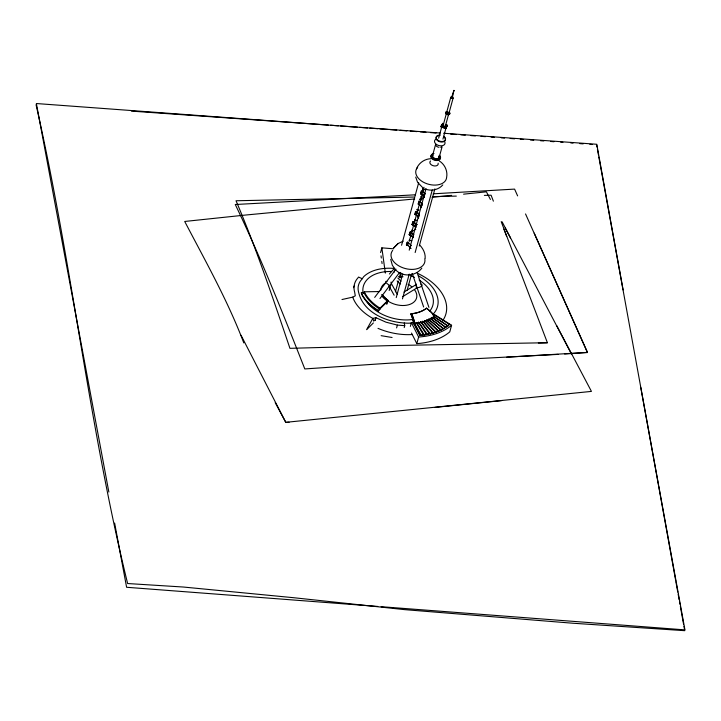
<?xml version="1.0" encoding="UTF-8"?>
<svg xmlns="http://www.w3.org/2000/svg" width="721" height="721" viewBox="0 0 721 721"><rect width="100%" height="100%" fill="white"/><g stroke="black" fill="none" stroke-linecap="round" stroke-linejoin="round"><path stroke-width="1.08" d="M400.57 277.639L400.858 273.214M363.483 293.231L363.618 292.744L361.311 292.825L361.789 294.61A43.657 28.002 15.3 0 0 378.255 310.985L380.084 308.687A43.467 27.885 15.3 0 1 378.327 307.534M379.634 291.563L364.294 291.798L364.033 292.753A43.008 27.587 15.3 0 0 379.724 309.111L387.682 301.315M380.571 252.557L381.86 247.844L393.675 248.808M375.145 320.512L375.92 317.682L385.996 322.179L397.379 325.09L404.733 325.667L404.22 327.559M378.255 310.985L380.084 308.687M379.724 309.111L379.994 308.146L387.943 300.36A41.187 26.416 15.3 0 1 382.247 294.961M389.178 290.536L390.358 286.219M394.198 272.205L395.081 268.969M401.57 245.257L418.676 182.728M386.483 303.883L387.249 301.072L386.258 300.278A43.008 27.587 15.3 0 1 381.977 296.241M386.925 304.136L387.943 300.36L387.366 299.927A41.187 26.416 15.3 0 1 381.815 294.474M406.41 244.933L407.113 242.364L407.969 242.328L408.41 242.752L407.707 245.32L406.41 244.933L407.707 245.32M409.195 234.731L409.898 232.162L410.763 232.126L411.204 232.55L410.501 235.127L409.195 234.731L410.501 235.127M411.988 224.537L412.691 221.96L413.548 221.933L413.989 222.356L413.286 224.925L411.988 224.537L413.286 224.925M414.773 214.335L415.476 211.767L416.341 211.731L416.783 212.154L416.08 214.723L414.773 214.335L416.08 214.723M420.694 192.795L421.163 191.083L422.47 191.48L421.767 194.048L420.902 194.084L421.605 191.507L422.47 191.48M406.851 245.356L407.554 242.788L407.113 242.364M409.636 235.154L410.339 232.586L409.898 232.162M412.43 224.961L413.133 222.383L412.691 221.96M415.215 214.759L415.918 212.19L415.476 211.767M419.676 201.673L418.811 201.709L418.108 204.277L418.973 204.241L419.676 201.673L419.234 201.249M432.546 155.61L435.439 145.029M395.396 291.852L398.343 281.073M399.236 277.837L400.705 272.448M409.258 241.184L410.736 235.794M411.916 231.486L413.683 225.015M414.863 220.707L416.63 214.236M417.513 211.001L419.289 204.53M420.469 200.222L421.938 194.832M423.119 190.515L424.002 187.28M440.864 126.752L442.748 123.354L440.864 126.752L445.641 128.68L447.525 125.292L445.614 124.517M438.638 138.171L441.73 126.851M446.587 112.611L450.769 97.317M443.127 125.472L446.488 113.161M396.235 297.611L402.724 273.899M409.213 250.178L426.021 188.731M412.646 238.056L413.349 235.488M416.54 224.808L415.44 227.854L415.837 227.385M418.676 218.084L418.225 217.661L419.334 214.615L418.865 216.327M421.569 207.603L421.118 207.179L422.227 204.133L421.758 205.846M424.354 197.401L423.912 196.977L425.011 193.931M413.052 237.579L413.521 235.866M451.526 97.705L453.915 90.341L452.337 97.813L451.544 97.569L452.337 97.813M445.407 125.977L448.489 114.684M448.931 113.377L453.121 98.074A1.235 0.793 15.3 0 0 451.616 96.866A1.235 0.793 15.3 0 0 451.103 98.146A1.235 0.793 15.3 0 0 453.121 98.074M445.641 128.68L447.525 125.292M442.946 139.117L446.326 126.77M439.062 157.8L441.955 147.219M402.462 298.891L409.24 274.088M415.143 252.53L432.249 190.002M396.604 327.911L397.379 325.09M407.167 290.202L411.592 274.034M419.262 246.005L434.889 188.866M410.357 326.397L411.385 322.62L414.151 322.377M448.002 325.847L447.209 325.604L443.622 328.677L442.694 328.325L441.225 329.93L440.234 329.524L438.701 331.074L437.638 330.615L436.043 332.102L434.925 331.579L433.276 333.012L432.104 332.426L430.401 333.796L429.184 333.156L427.427 334.463L426.165 333.76L424.372 335.004L423.065 334.229L421.226 335.418L414.142 322.81L413.818 323.837A25.442 9.761 85 0 0 410.808 313.896L410.844 313.788A25.605 9.824 85 0 1 413.881 323.783L419.793 335.544C430.113 334.598 440.621 331.642 448.877 325.144L449.147 324.171L435.024 315.347L434.159 316.807L448.002 325.847L449.147 324.171M434.285 314.437L451.58 325.252L449.778 331.858A65.007 41.701 15.3 0 1 416.828 343.629L418.631 337.022L411.385 322.62M419.793 335.544L420.055 334.562L414.142 322.81M435.024 315.347L434.06 316.87M419.271 323.071A45.324 29.074 15.3 0 1 414.809 323.756A25.46 10.229 83.8 0 0 411.511 313.833L411.547 313.725A34.275 21.99 15.3 0 0 426.111 308.516L426.544 308.173A25.605 17.791 51.4 0 1 434.763 316.321L434.664 316.393A25.442 17.674 51.4 0 0 426.499 308.291L426.544 308.173M454.284 90.702L453.464 90.522M374.857 320.376L375.92 317.682L372.82 318.412L366.61 329.677M415.936 285.092L416.368 284.137M416.441 169.056C418.604 163.009 424.696 158.8 431.086 158.71M447.209 325.604L433.663 316.357L432.636 317.862L431.005 318.844L430.41 318.322L427.454 320.575L426.769 319.962L425.543 321.314L421.479 322.539L420.676 321.8L419.334 323.017L413.818 323.837M445.019 327.019L432.086 317.375L431.005 318.844L443.622 328.677M374.695 297.403L385.329 283.272M386.654 281.505L395.955 269.149M379.949 298.557L389.25 286.192M391.242 283.542L399.218 272.953M423.912 196.977L424.308 196.5L421.091 193.3M421.118 207.179L421.524 206.702M418.225 217.661L418.631 217.183M438.701 331.074L427.454 320.575L428.635 319.187L441.225 329.93M389.403 274.016L394.549 268.221M433.276 333.012L423.551 321.972L424.813 320.665L436.043 332.102M395.865 245.735L393.729 247.88L398.055 243.545L403.138 241.175M396.144 245.464L398.055 243.545M421.83 268.149C415.729 276.341 402.552 277.396 395.559 269.771M367.359 328.929L373.388 322.927M442.784 184.927C438.62 189.785 431.329 191.435 425.408 189.037M430.401 333.796L421.479 322.539L422.776 321.278L423.551 321.972M414.809 323.756L416.26 322.575L417.126 323.405L424.372 335.004M417.126 323.405L418.495 322.233L419.334 323.017L427.427 334.463M426.499 308.291L426.066 308.633A34.257 21.972 15.3 0 1 411.511 313.833M403.958 292.068L416.116 284.615M402.706 296.637L416.738 288.03M341.979 299.53L352.722 297.142L355.282 295.826L354.678 292.266A33.806 21.684 15.3 0 1 358.013 277.81L358.544 277.062L362.248 278.712M435.078 407.392L501.636 400.624M463.567 194.165L486.405 191.822L490.415 199.483M432.041 197.275L451.607 195.373M414.683 198.942L245.401 215.056L184.711 221.464C205.566 261.344 227.809 300.765 243.797 342.917M421.181 198.32L423.353 198.113M410.808 313.896L411.547 313.725A25.614 10.292 83.8 0 1 414.863 323.702M564.606 353.993L587.444 352.542L534.216 233.135M506.692 357.201L587.489 352.38L525.537 213.939M415.296 194.805L235.271 204.503C261.101 258.136 282.947 313.59 304.803 368.936L389.664 363.195L558.081 354.39M420.92 194.499L423.164 194.373M433.159 193.823L514.587 189.1L517.615 195.887M415.918 212.19L416.783 212.154M413.133 222.383L413.989 222.356M410.339 232.586L411.204 232.55M407.554 242.788L408.41 242.752M414.584 229.458L415.747 229.53M289.067 422.272L285.777 422.362L275.206 402.66M484.368 195.391L491.1 195.211L493.38 201.168M538.371 343.007L547.374 342.781M456.33 196.103L432.798 196.635M420.496 196.905L423.849 196.833M413.782 197.049L236.019 200.762C256.523 248.979 273.115 298.746 289.941 348.333L392.675 345.539L547.392 342.718L501.212 221.671M414.728 220.148L415.413 220.175L414.908 219.599M411.934 230.341L412.619 230.369L412.124 229.792M409.149 240.544L409.825 240.571L409.33 239.994M422.461 189.253L424.705 189.344M419.676 199.447L421.911 199.537M416.783 209.928L419.018 210.018M415.107 220.175L417.351 220.266M409.528 240.571L411.772 240.661M398.551 276.585L403.021 276.765M131.402 111.106L440.252 133.015M443.604 133.25L596.781 144.272L623.115 289.932M328.289 125.066L36.374 103.536L108.853 492.073M330.533 125.229L338.392 125.814M340.636 125.977L357.481 127.22M359.725 127.383L367.584 127.968M369.828 128.131L377.687 128.708M379.931 128.879L387.79 129.456M390.034 129.618L396.775 130.122M400.137 130.366L406.878 130.861M410.249 131.114L416.981 131.61M420.352 131.853L425.967 132.267M430.455 132.601L436.07 133.015M450.661 134.097L456.276 134.512M460.764 134.836L465.261 135.169M470.876 135.584L475.364 135.918M480.979 136.332L485.467 136.657M491.082 137.071L494.453 137.323M501.185 137.819L504.556 138.071M510.171 138.486L514.659 138.811M520.274 139.225L523.644 139.477M530.377 139.973L533.747 140.225M540.48 140.721L543.85 140.965M550.583 141.46L553.953 141.713M560.695 142.208L562.939 142.37M570.798 142.956L573.042 143.119M579.774 143.614L583.145 143.867M589.877 144.362L592.13 144.524M377.75 606.442L126.608 587.273L114.63 523.067M381.112 606.694L684.95 629.884L598.836 157.043M381.13 335.671L392.08 337.5M441.018 126.193L445.794 128.131M445.884 327.316L432.086 317.375M439.323 160.972C444.767 164.316 447.849 171.048 446.632 177.348A15.79 10.13 15.3 0 1 427.003 183.783A15.79 10.13 15.3 0 1 417.639 167.371M420.055 334.562L421.226 335.418M422.857 187.793L417.585 182.323L415.72 177.078M430.41 318.322L442.694 328.325M428.635 319.187L440.234 329.524M433.663 316.357L434.159 316.807M411.412 245.636L410.564 245.681L409.861 248.258L410.7 248.204M426.769 319.962L437.638 330.615M421.794 190.732L424.93 193.868M419.009 200.934L422.145 204.07M418.297 203.502L421.443 206.639M416.116 211.415L419.252 214.543M415.413 213.984L418.55 217.12M413.322 221.608L416.459 224.745M412.619 224.177L415.756 227.313M410.528 231.811L413.665 234.947M409.825 234.379L412.962 237.515M407.744 242.004L410.88 245.14M407.041 244.581L410.961 248.493M397.875 278.063L401.011 281.199M397.1 280.92L400.236 284.056M424.813 320.665L434.925 331.579M417.702 209.396L418.198 209.973L417.026 209.369M422.776 321.278L432.104 332.426M419.973 245.284C423.209 248.853 425.57 253.459 425.147 258.397M420.676 321.8L429.184 333.156M394.054 267.779L392.332 265.211L390.71 259.299M418.495 322.233L426.165 333.76M378.192 291.383L378.534 291.924M416.26 322.575L423.065 334.229M391.016 282.938L397.361 294.366M388.844 285.687L394.126 295.213M505.223 228.061L510.486 238.02M556.738 325.667L591.436 391.395L285.786 422.335L241.039 335.274M502.14 221.852L571.663 354.462M411.511 333.066L416.828 343.629M361.311 292.825L361.924 294.123A43.657 28.002 15.3 0 0 378.39 310.499M503.898 229.17L506.719 236.533M373.811 321.233L372.82 318.412A45.026 28.885 15.3 0 1 352.722 297.142M417.207 272.817L428.923 307.389M412.268 273.466L423.633 306.993M391.106 282.019L391.395 282.929M36.05 104.734C72.118 263.291 88.773 425.534 127.626 583.532L183.368 587.029L293.582 597.7L404.499 609.624L572.672 623.214L684.734 630.677L683.941 626.261M640.762 387.357L658.462 485.053M675.766 581L658.661 486.161M675.965 582.099L677.758 592.04M678.164 594.248L679.155 599.764M679.552 601.972L679.948 604.18M680.354 606.388L683.535 624.053M596.618 144.858L597.024 147.075M597.421 149.292L598.43 154.826M404.274 322.918L404.733 325.667M381.86 247.844L385.338 273.115M381.021 255.856L381.328 258.046M381.779 261.344L382.076 263.544M417.666 273.394A50.903 32.652 15.3 0 1 442.559 320.836M412.331 334.535A50.903 32.652 15.3 0 1 377.993 328.352M414.557 289.761A18.395 11.797 15.3 0 1 410.456 304.163A18.395 11.797 15.3 0 1 387.61 300.837M385.077 298.8A18.395 11.797 15.3 0 1 383.067 296.538M380.805 290.139A18.395 11.797 15.3 0 1 385.474 282.974M408.077 284.272A18.395 11.797 15.3 0 1 411.754 286.796M419.126 280.045A36.023 23.108 15.3 0 1 429.833 310.994M413.196 319.403A36.023 23.108 15.3 0 1 366.079 300.594M363.069 292.924A36.023 23.108 15.3 0 1 391.548 271.502M410.718 275.647A36.023 23.108 15.3 0 1 414.476 277.369M418.703 275.972A40.872 26.217 15.3 0 1 432.438 314.843M412.268 322.963A40.872 26.217 15.3 0 1 407.825 323.206C388.222 322.792 363.681 313.518 358.688 292.582A30.688 19.683 15.3 0 1 361.708 279.46L363.781 276.585A40.872 26.217 15.3 0 1 394.594 268.491M353.542 287.679A33.806 21.684 15.3 0 1 354.426 285.696M451.58 325.252A65.007 41.701 15.3 0 1 418.631 337.022M432.546 317.925A45.324 29.074 15.3 0 1 430.915 318.907M429.193 319.809A45.324 29.074 15.3 0 1 427.373 320.629M423.47 322.026A45.324 29.074 15.3 0 1 421.406 322.593M446.308 126.391A2.208 1.415 15.3 0 1 445.939 127.41M444.533 127.779A2.208 1.415 15.3 0 1 442.919 127.284M442.018 125.824A2.208 1.415 15.3 0 1 442.406 125.184M449.21 113.431A1.622 1.045 15.3 0 1 447.984 114.504A1.622 1.045 15.3 0 1 446.092 113.386M448.795 112.746A1.235 0.793 15.3 0 1 448.291 113.81A1.235 0.793 15.3 0 1 446.632 113.107A1.235 0.793 15.3 0 1 447.426 112.17M448.94 112.296A2.145 1.379 15.3 0 1 449.03 114.54A2.145 1.379 15.3 0 1 445.785 113.512A2.145 1.379 15.3 0 1 447.38 111.8M445.145 125.373A1.172 0.748 15.3 0 1 444.911 126.454A1.172 0.748 15.3 0 1 443.271 125.95A1.172 0.748 15.3 0 1 443.785 124.958M449.012 112.052A2.145 1.379 15.3 0 1 449.093 114.297A2.145 1.379 15.3 0 1 445.857 113.269A2.145 1.379 15.3 0 1 447.444 111.557M449.291 113.539A1.622 1.045 15.3 0 1 447.615 114.288A1.622 1.045 15.3 0 1 446.11 112.936M443.73 136.864A4.813 3.082 15.3 0 1 444.343 141.388A4.813 3.082 15.3 0 1 437.701 140.757A4.813 3.082 15.3 0 1 437.097 136.233M437.998 135.809A4.813 3.082 15.3 0 1 439.089 135.602M443.875 136.332A4.813 3.082 15.3 0 1 443.577 141.289A4.813 3.082 15.3 0 1 436.439 138.684A4.813 3.082 15.3 0 1 440.432 135.079M448.111 114.179A1.172 0.748 15.3 0 1 446.966 113.927M446.587 113.567A1.172 0.748 15.3 0 1 446.506 113.359M423.452 195.418A3.29 2.109 15.3 0 1 422.533 194.337M425.102 193.471A3.29 2.109 15.3 0 1 424.272 189.65M420.658 205.611A3.29 2.109 15.3 0 1 419.748 204.539M422.317 203.664A3.29 2.109 15.3 0 1 421.488 199.843M418.459 216.516A3.29 2.109 15.3 0 1 416.702 214.443M419.424 214.146A3.29 2.109 15.3 0 1 418.595 210.325M415.675 226.718A3.29 2.109 15.3 0 1 413.908 224.637M417.45 224.61A3.29 2.109 15.3 0 1 414.71 222.636A3.29 2.109 15.3 0 1 415.801 220.527M412.881 236.921A3.29 2.109 15.3 0 1 411.123 234.839M413.845 234.55A3.29 2.109 15.3 0 1 411.799 232.261A3.29 2.109 15.3 0 1 413.728 230.549M424.813 258.884A17.34 11.121 15.3 0 1 405.274 268.536A17.34 11.121 15.3 0 1 392.702 250.403M390.521 284.371A3.181 0.883 37 0 1 389.556 285.219A3.181 0.883 37 0 1 386.005 282.461A3.181 0.883 37 0 1 386.97 281.614M439.44 155.925A4.876 3.127 15.3 0 1 438.548 160.26A4.876 3.127 15.3 0 1 431.852 158.62A4.876 3.127 15.3 0 1 432.744 154.285M432.879 155.114A3.443 2.208 15.3 0 0 435.79 158.962A3.443 2.208 15.3 0 0 438.728 156.033A3.254 2.091 15.3 0 1 438.837 157.728M439.594 155.357A4.876 3.127 15.3 0 1 438.359 159.801A4.876 3.127 15.3 0 1 431.564 157.511A4.876 3.127 15.3 0 1 433.979 153.465M441.901 146.651A3.443 2.208 15.3 0 1 440.666 147.282M438.981 147.318A3.443 2.208 15.3 0 1 435.61 144.533M438.161 163.216A4.29 2.749 15.3 0 1 433.177 165.722A4.29 2.749 15.3 0 1 430.563 160.981M438.458 158.169A3.254 2.091 15.3 0 1 434.393 158.241A3.254 2.091 15.3 0 1 432.816 155.385M444.614 141.577A5.389 3.452 15.3 0 1 442.532 145.642A5.389 3.452 15.3 0 1 435.727 143.849A5.389 3.452 15.3 0 1 435.817 139.252M379.994 308.146A43.008 27.587 15.3 0 1 364.294 291.798M420.857 284.155A3.181 1.505 -18.7 0 1 420.586 286.832A3.181 1.505 -18.7 0 1 415.999 286.886M423.389 188.713L422.704 188.695L423.885 189.29L423.389 188.713M420.595 198.915L419.91 198.888L421.091 199.492L420.595 198.915"/></g></svg>
